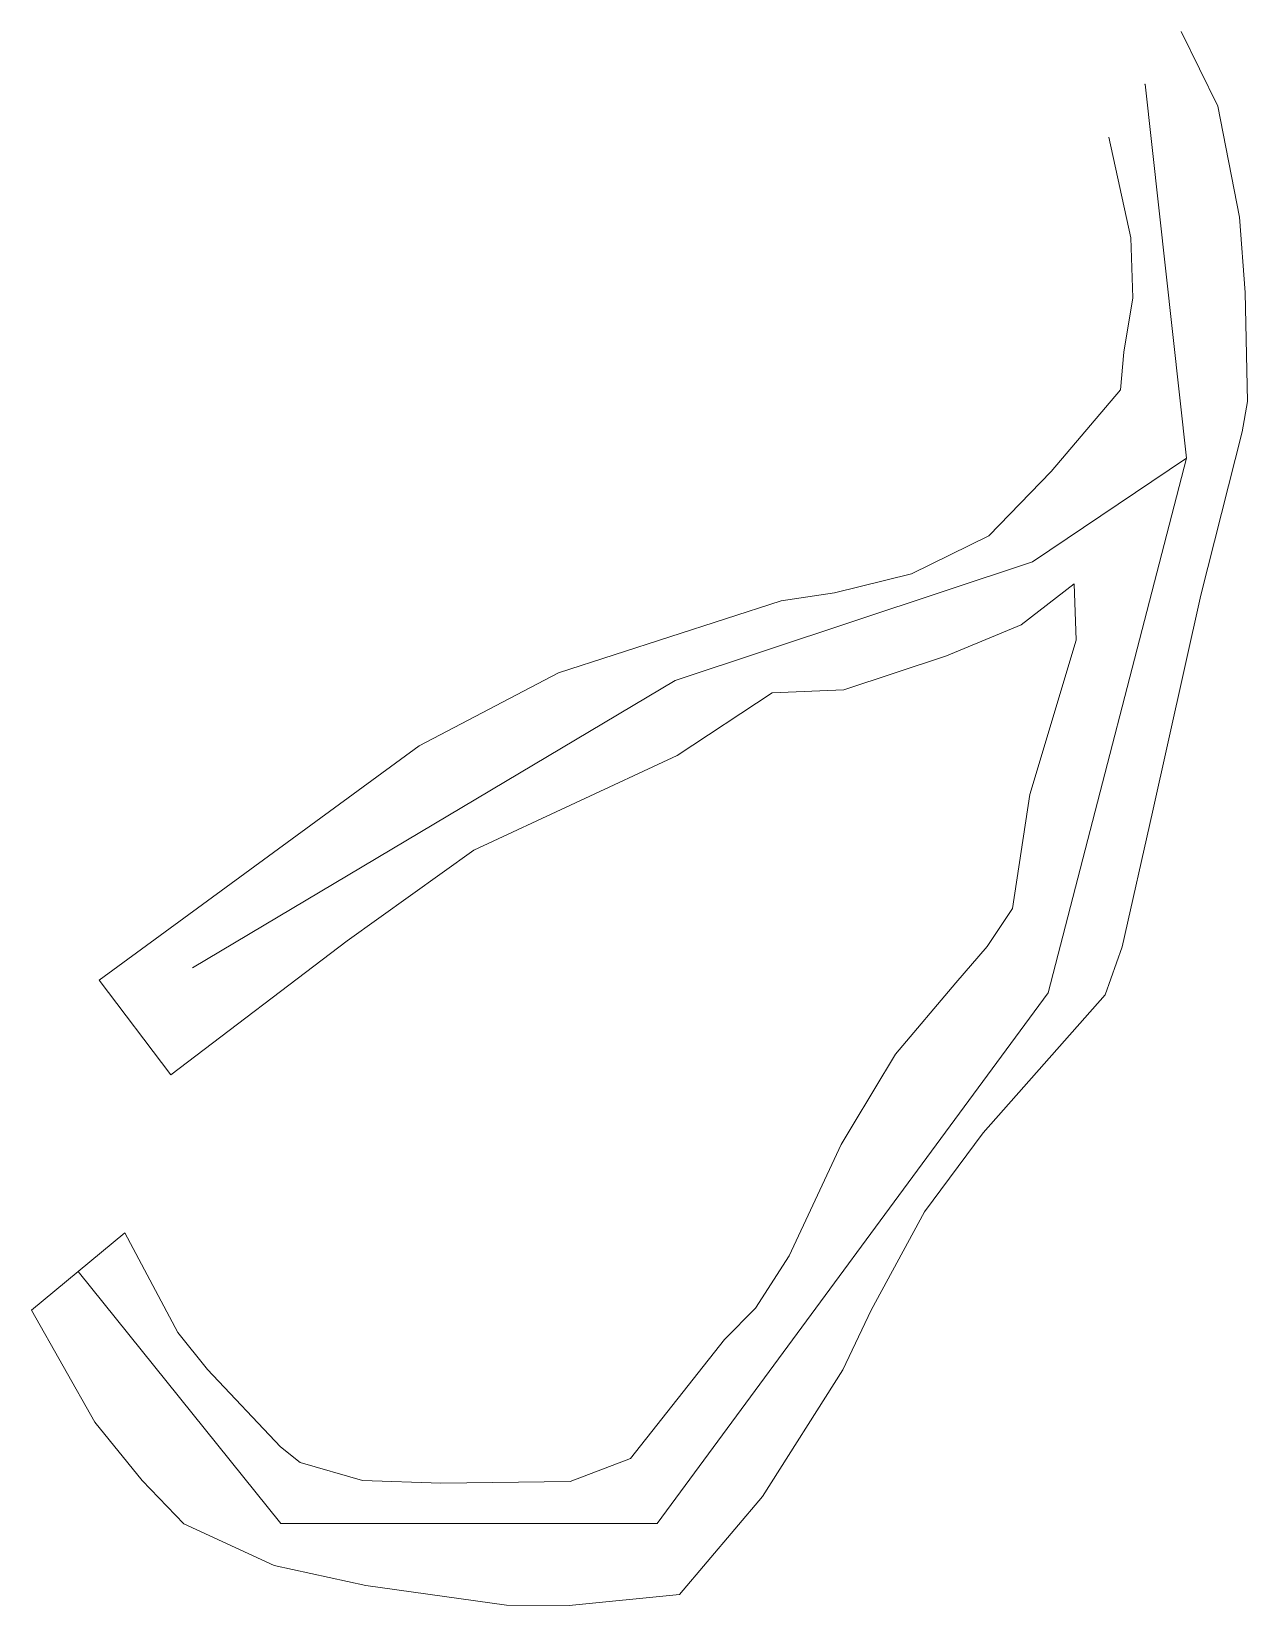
# Model space of a CAD drawing. Header units: millimetres. Extents: x 751856 to 751888.3, y 4175492.5 to 4175534.3.
import ezdxf

# ---------------------------------------------------------------- set-up
doc = ezdxf.new("R2010")
doc.units = ezdxf.units.MM
for name, color, linetype, lineweight in [('736', 3, 'Continuous', 0), ('GEOFENCE', 3, 'Continuous', 0), ('INIT_COORD', 5, 'Continuous', 0)]:
    doc.layers.add(name, color=color, linetype=linetype, lineweight=lineweight)

msp = doc.modelspace()

# ---------------------------------------------------------------- linework, layer by layer
at = {"layer": '736', "lineweight": 0}
for p, q in [((751887.523, 4175532.326, 736.918), (751886.553, 4175534.311, 737.128)), ((751888.102, 4175529.381, 736.994), (751887.523, 4175532.326, 736.918)), ((751884.626, 4175531.505, 736.773), (751885.213, 4175528.83, 736.818)), ((751888.25, 4175527.384, 737.223), (751888.102, 4175529.381, 736.994)), ((751885.213, 4175528.83, 736.818), (751885.262, 4175527.24, 737.164)), ((751885.262, 4175527.24, 737.164), (751885.029, 4175525.797, 737.12)), ((751888.312, 4175524.488, 737.601), (751888.25, 4175527.384, 737.223)), ((751885.029, 4175525.797, 737.12), (751884.938, 4175524.802, 737.12)), ((751884.938, 4175524.802, 737.12), (751883.099, 4175522.628, 738.2)), ((751888.17, 4175523.679, 737.752), (751888.312, 4175524.488, 737.601)), ((751887.073, 4175519.347, 738.54), (751888.17, 4175523.679, 737.752)), ((751883.099, 4175522.628, 738.2), (751881.446, 4175520.926, 738.371)), ((751881.446, 4175520.926, 738.371), (751879.387, 4175519.911, 738.534)), ((751879.387, 4175519.911, 738.534), (751877.339, 4175519.413, 738.449)), ((751882.297, 4175518.562, 738.548), (751883.707, 4175519.648, 738.364)), ((751883.707, 4175519.648, 738.364), (751883.757, 4175518.156, 738.765)), ((751875.929, 4175519.196, 738.134), (751870.016, 4175517.281, 737.245)), ((751877.339, 4175519.413, 738.449), (751875.929, 4175519.196, 738.134)), ((751885.789, 4175513.585, 739.653), (751887.073, 4175519.347, 738.54)), ((751880.32, 4175517.733, 738.682), (751882.297, 4175518.562, 738.548)), ((751883.757, 4175518.156, 738.765), (751882.534, 4175514.054, 739.561)), ((751877.591, 4175516.833, 738.687), (751880.32, 4175517.733, 738.682)), ((751870.016, 4175517.281, 737.245), (751866.316, 4175515.345, 737.157)), ((751873.162, 4175515.09, 737.898), (751875.685, 4175516.754, 738.072)), ((751875.685, 4175516.754, 738.072), (751877.591, 4175516.833, 738.687)), ((751866.316, 4175515.345, 737.157), (751857.819, 4175509.125, 736.636)), ((751867.766, 4175512.575, 737.181), (751873.162, 4175515.09, 737.898)), ((751882.534, 4175514.054, 739.561), (751882.067, 4175511.03, 740.151)), ((751884.982, 4175510.011, 740.239), (751885.789, 4175513.585, 739.653)), ((751864.397, 4175510.174, 736.669), (751867.766, 4175512.575, 737.181)), ((751882.067, 4175511.03, 740.151), (751881.395, 4175510.02, 740.7)), ((751859.718, 4175506.61, 736.959), (751864.397, 4175510.174, 736.669)), ((751881.395, 4175510.02, 740.7), (751880.563, 4175509.053, 740.836)), ((751884.535, 4175508.741, 740.7), (751884.982, 4175510.011, 740.239)), ((751857.819, 4175509.125, 736.636), (751859.718, 4175506.61, 736.959)), ((751880.563, 4175509.053, 740.836), (751878.967, 4175507.161, 741.604)), ((751881.291, 4175505.076, 740.9), (751884.535, 4175508.741, 740.7)), ((751878.967, 4175507.161, 741.604), (751877.809, 4175505.248, 742.257)), ((751877.809, 4175505.248, 742.257), (751877.524, 4175504.767, 742.302)), ((751879.736, 4175502.974, 742.123), (751881.291, 4175505.076, 740.9)), ((751877.524, 4175504.767, 742.302), (751876.141, 4175501.807, 742.822)), ((751878.317, 4175500.363, 742.875), (751879.736, 4175502.974, 742.123)), ((751858.5, 4175502.418, 745.029), (751856.017, 4175500.369, 744.898)), ((751859.901, 4175499.775, 745.4), (751858.5, 4175502.418, 745.029)), ((751876.141, 4175501.807, 742.822), (751875.241, 4175500.416, 743.02)), ((751856.017, 4175500.369, 744.898), (751857.701, 4175497.392, 745.4)), ((751875.241, 4175500.416, 743.02), (751874.426, 4175499.584, 743.12)), ((751877.562, 4175498.784, 743.02), (751878.317, 4175500.363, 742.875)), ((751860.695, 4175498.794, 745.4), (751859.901, 4175499.775, 745.4)), ((751874.426, 4175499.584, 743.12), (751871.924, 4175496.427, 744.902)), ((751862.633, 4175496.736, 745.374), (751860.695, 4175498.794, 745.4)), ((751875.432, 4175495.416, 743.801), (751877.562, 4175498.784, 743.02)), ((751857.701, 4175497.392, 745.4), (751858.955, 4175495.846, 745.4)), ((751863.154, 4175496.319, 745.256), (751862.633, 4175496.736, 745.374)), ((751864.806, 4175495.844, 744.863), (751863.154, 4175496.319, 745.256)), ((751871.924, 4175496.427, 744.902), (751870.319, 4175495.818, 744.525)), ((751858.955, 4175495.846, 745.4), (751860.065, 4175494.693, 745.261)), ((751866.891, 4175495.776, 744.745), (751864.806, 4175495.844, 744.863)), ((751870.319, 4175495.818, 744.525), (751866.891, 4175495.776, 744.745)), ((751873.228, 4175492.817, 744.873), (751875.432, 4175495.416, 743.801)), ((751860.065, 4175494.693, 745.261), (751862.461, 4175493.583, 745.232)), ((751862.461, 4175493.583, 745.232), (751864.899, 4175493.056, 745.141)), ((751864.899, 4175493.056, 745.141), (751868.636, 4175492.53, 745.044)), ((751870.295, 4175492.525, 744.948), (751873.228, 4175492.817, 744.873)), ((751868.636, 4175492.53, 745.044), (751870.295, 4175492.525, 744.948))]:
    msp.add_line(p, q, dxfattribs=at)
at = {"layer": 'GEOFENCE'}
for p, q in [((751885.59, 4175532.908, 736.951), (751886.694, 4175522.985, 737.506)), ((751886.694, 4175522.985, 737.506), (751882.599, 4175520.233, 738.316)), ((751886.694, 4175522.985, 737.506), (751883.017, 4175508.79, 740.67)), ((751882.599, 4175520.233, 738.316), (751873.113, 4175517.08, 738.019)), ((751873.113, 4175517.08, 738.019), (751860.294, 4175509.458, 736.415)), ((751883.017, 4175508.79, 740.67), (751872.633, 4175494.699, 744.865)), ((751862.637, 4175494.701, 745.158), (751857.259, 4175501.394, 744.964)), ((751872.633, 4175494.699, 744.865), (751862.637, 4175494.701, 745.158))]:
    msp.add_line(p, q, dxfattribs=at)
at = {"layer": 'INIT_COORD'}
msp.add_point((751885.59, 4175532.908, 736.951), dxfattribs=at)

doc.saveas('drawing.dxf')
